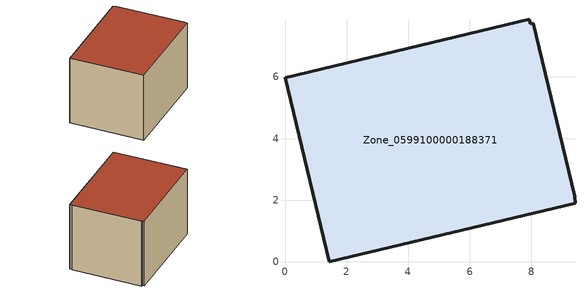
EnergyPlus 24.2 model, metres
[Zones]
Zone_0599100000188371
 floor ground (C_G): 9.41,1.9 1.43,0 0,5.98 7.92,7.88 7.96,7.72 8.06,7.75 9.4,2.13 z0
 wall outside (C_F): 1.43,0 9.41,1.9 9.4,2.13 8.06,7.75 7.96,7.72 7.92,7.88 0,5.98 1.43,0 z0:5.79
 roof outside (C_R): 9.4,2.13 8.06,7.75 7.96,7.72 7.92,7.88 0,5.98 1.43,0 9.41,1.9 z5.79
[BUILDING]
Pand.0599100000188371: North Axis=0; Terrain=City; Loads Convergence Tolerance Value=0.04; Temperature Convergence Tolerance Value=0.4; Solar Distribution=FullExterior; Maximum Number of Warmup Days=25; Minimum Number of Warmup Days=1
[Site:Location]
Rotterdam.The.Hague.AP_ZH_NLD Design_Conditions: Latitude=51.96; Longitude=4.45; Time Zone=1; Elevation=-4.5
[SITE:GROUNDTEMPERATURE:BUILDINGSURFACE]
18, 18, 18, 18, 18, 18, 18, 18, 18, 18, 18, 18
[MATERIAL] Thermal Absorptance=0.9; Solar Absorptance=0.7; Visible Absorptance=0.7
Name | Roughness | Thickness | Conductivity | Density | Specific Heat
G.TC.1965-1974 | MediumSmooth | 0.15 | 0.882353 | 540 | 1210
F.TC.1965-1974 | Rough | 0.3 | 0.697674 | 1920 | 840
R.TC.1965-1974 | MediumRough | 0.2 | 0.232558 | 1500 | 1000
[CONSTRUCTION]
C_G: G.TC.1965-1974
C_F: F.TC.1965-1974
C_R: R.TC.1965-1974
[ZONE]
Zone_0599100000188371: Type=1; Multiplier=1; Ceiling Height=Autocalculate; Volume=Autocalculate; Floor Area=autocalculate; Part of Total Floor Area=Yes
[ZONEINFILTRATION:DESIGNFLOWRATE]
Infil_Zone_0599100000188371: Zone or ZoneList or Space or SpaceList=Zone_0599100000188371; Schedule=AlwaysOn; Design Flow Rate Calculation Method=Flow/Area; Flow Rate per Floor Area=0.003; Constant Term Coefficient=1; Temperature Term Coefficient=0; Velocity Term Coefficient=0; Velocity Squared Term Coefficient=0
[HVACTEMPLATE:ZONE:IDEALLOADSAIRSYSTEM]
Zone_0599100000188371: Maximum Heating Supply Air Temperature=50; Minimum Cooling Supply Air Temperature=13; Maximum Heating Supply Air Humidity Ratio=0.0156; Minimum Cooling Supply Air Humidity Ratio=0.0077; Heating Limit=NoLimit; Cooling Limit=NoLimit; Dehumidification Control Type=ConstantSensibleHeatRatio; Cooling Sensible Heat Ratio=0.7; Dehumidification Setpoint=60; Humidification Control Type=None; Humidification Setpoint=30; Outdoor Air Method=None; Outdoor Air Flow Rate per Person=0.00944; Outdoor Air Flow Rate per Zone Floor Area=0; Outdoor Air Flow Rate per Zone=0; Demand Controlled Ventilation Type=None; Outdoor Air Economizer Type=NoEconomizer; Heat Recovery Type=None; Sensible Heat Recovery Effectiveness=0.7; Latent Heat Recovery Effectiveness=0.65
[ZONECONTROL:THERMOSTAT]
ThermostatControl_Zone_0599100000188371: Zone or ZoneList=Zone_0599100000188371; Control Type Schedule=DualSetpointControlType; Control 1=Thermostat_Zone_0599100000188371; Temperature Difference Between Cutout And Setpoint=0
[THERMOSTATSETPOINT:DUALSETPOINT]
Thermostat_Zone_0599100000188371: Heating Setpoint Temperature Schedule=HeatingSetpoint_Zone_0599100000188371; Cooling Setpoint Temperature Schedule=CoolingSetpoint_Zone_0599100000188371
[SCHEDULE:COMPACT]
HeatingSetpoint_Zone_0599100000188371: Through: 12/31, For: AllDays, Until: 24:00, 21
CoolingSetpoint_Zone_0599100000188371: Through: 12/31, For: AllDays, Until: 24:00, 24
DualSetpointControlType: Through: 12/31, For: AllDays, Until: 24:00, 4
AlwaysOn: Through: 12/31, For: AllDays, Until: 24:00, 1
